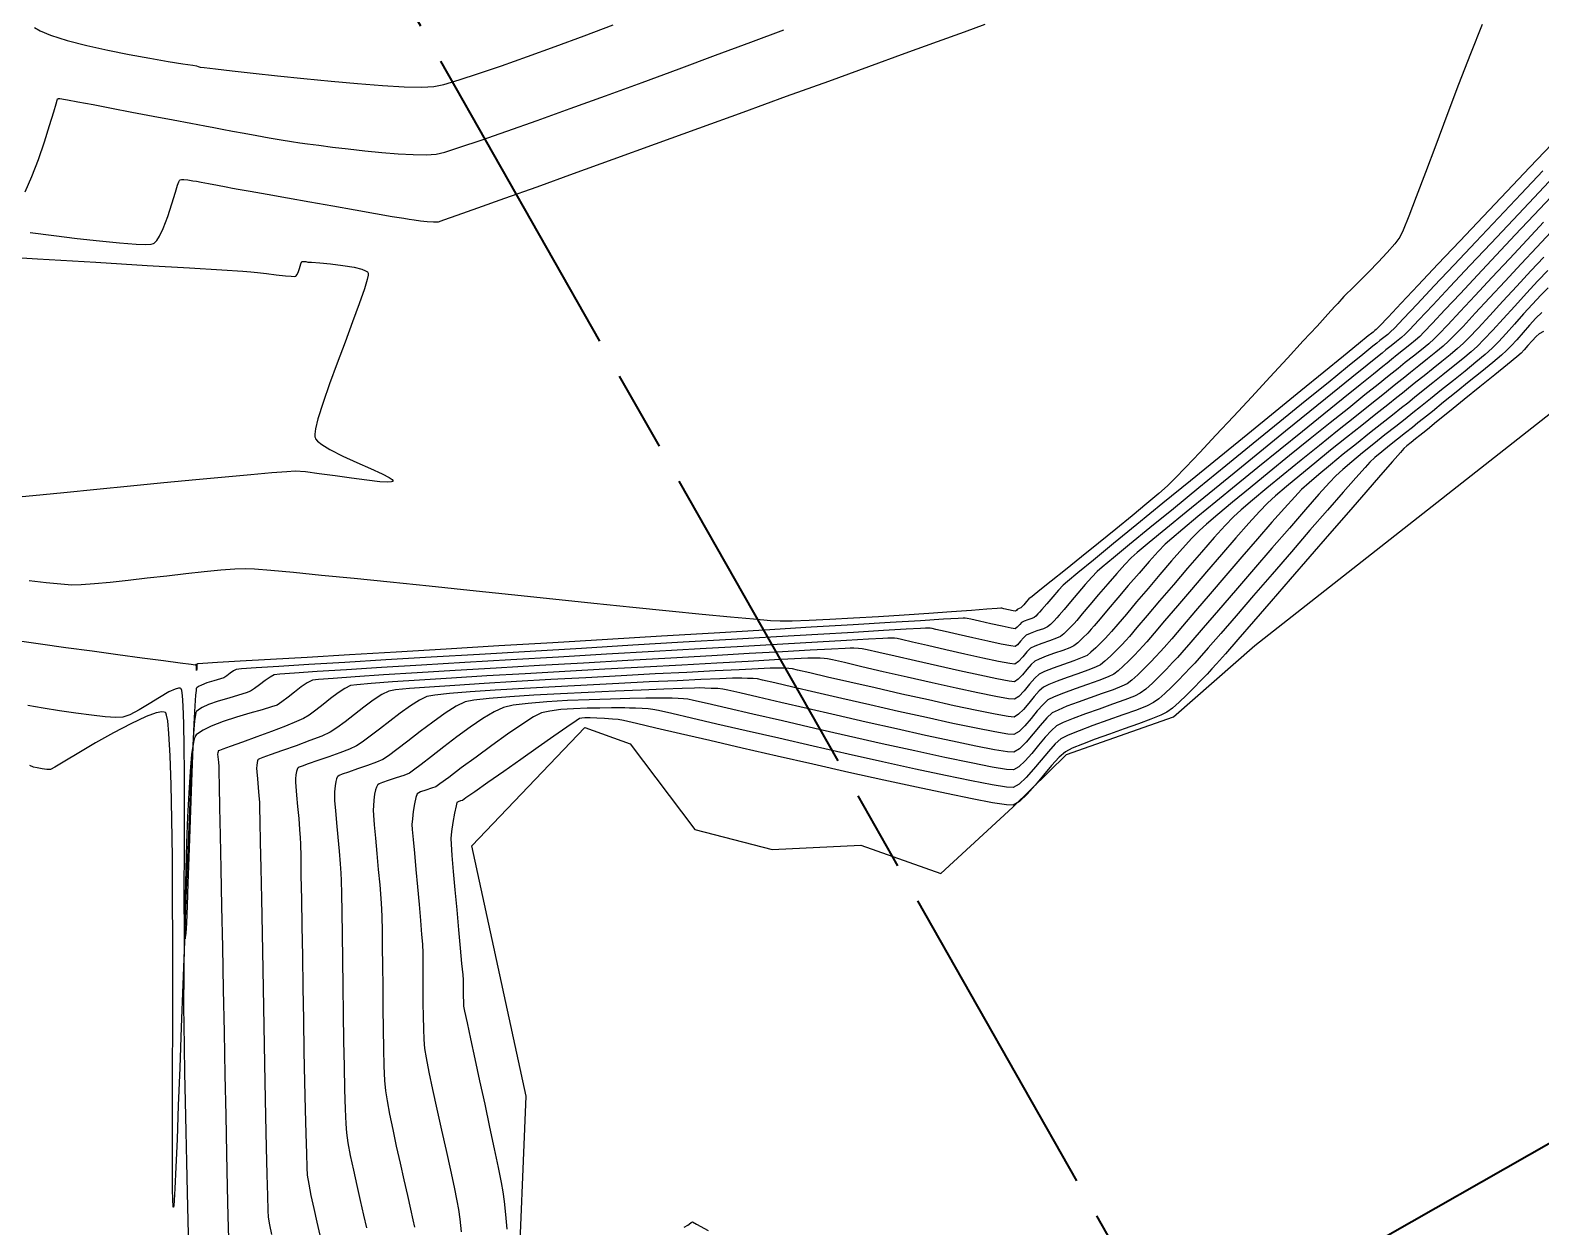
# Model space of a CAD drawing. Header units: metres. Extents: x 708931 to 723899, y 5405153 to 5413472.
# Drawn here: x 709777.8 to 709892.2, y 5411746 to 5411836.6 of the extents above; entities that cross this region are included whole.
import ezdxf

# ---------------------------------------------------------------- set-up
doc = ezdxf.new("R2010")
doc.units = ezdxf.units.M
doc.header["$LTSCALE"] = 12.7
doc.header["$MEASUREMENT"] = 0
doc.linetypes.add('ACAD_ISO08W100', pattern=[36, 24, -3, 6, -3])
for name, color, linetype in [('CONT-MJR1', 252, 'Continuous'), ('CONT-MNR1', 251, 'Continuous'), ('contornos2', 7, 'Continuous')]:
    doc.layers.add(name, color=color, linetype=linetype)
doc.layers.add('corte', color=214, linetype='ACAD_ISO08W100', lineweight=40)

msp = doc.modelspace()

# ---------------------------------------------------------------- linework, layer by layer
at = {"layer": 'CONT-MJR1', "flags": 128}
for points, elevation in [([(709893.19, 5411825.57), (709891.7, 5411823.98), (709890.09, 5411822.28), (709888.44, 5411820.53), (709886.83, 5411818.82), (709885.33, 5411817.23), (709884.01, 5411815.83), (709882.96, 5411814.71), (709882.24, 5411813.95), (709881.92, 5411813.63), (709881.64, 5411813.38), (709881.26, 5411813.07), (709880.85, 5411812.74), (709880.46, 5411812.43), (709880.17, 5411812.19), (709879.83, 5411811.92), (709879.05, 5411811.29), (709877.88, 5411810.35), (709876.41, 5411809.16), (709874.71, 5411807.78), (709872.85, 5411806.27), (709870.91, 5411804.7), (709868.96, 5411803.11), (709867.07, 5411801.57), (709865.32, 5411800.14), (709863.78, 5411798.88), (709862.53, 5411797.84), (709861.63, 5411797.09), (709861.17, 5411796.68), (709860.69, 5411796.18), (709860.08, 5411795.51), (709859.39, 5411794.72), (709858.69, 5411793.9), (709858.03, 5411793.12), (709857.46, 5411792.44), (709857.04, 5411791.95), (709856.84, 5411791.71), (709856.62, 5411791.49), (709856.35, 5411791.2), (709856.06, 5411790.93), (709855.82, 5411790.74), (709855.51, 5411790.6), (709854.99, 5411790.41), (709854.4, 5411790.2), (709853.86, 5411790), (709853.53, 5411789.84), (709853.26, 5411789.58), (709852.95, 5411789.2), (709852.63, 5411788.84), (709852.35, 5411788.64), (709851.97, 5411788.68), (709851.12, 5411788.84), (709849.94, 5411789.09), (709848.56, 5411789.4), (709847.12, 5411789.73), (709845.75, 5411790.04), (709844.59, 5411790.31), (709843.78, 5411790.5), (709843.44, 5411790.57), (709843.23, 5411790.59), (709842.96, 5411790.6), (709842.74, 5411790.61), (709842.35, 5411790.58), (709841.28, 5411790.52), (709839.61, 5411790.43), (709837.41, 5411790.3), (709834.78, 5411790.15), (709831.78, 5411789.98), (709828.51, 5411789.79), (709825.03, 5411789.59), (709821.43, 5411789.38), (709817.78, 5411789.17), (709814.18, 5411788.96), (709810.69, 5411788.75), (709807.4, 5411788.55), (709804.38, 5411788.37), (709801.73, 5411788.21), (709799.5, 5411788.07), (709797.8, 5411787.96), (709796.69, 5411787.88), (709796.26, 5411787.83), (709795.94, 5411787.66), (709795.56, 5411787.39), (709795.15, 5411787.07), (709794.77, 5411786.78), (709794.46, 5411786.58), (709794.12, 5411786.45), (709793.54, 5411786.28), (709792.81, 5411786.07), (709792.02, 5411785.83), (709791.28, 5411785.57), (709790.79, 5411785.35), (709790.51, 5411785.18), (709790.38, 5411785.06), (709790.33, 5411785.01), (709790.31, 5411784.97), (709790.28, 5411784.8), (709790.22, 5411784.35), (709790.14, 5411783.39), (709790.03, 5411781.68), (709789.92, 5411779.48), (709789.81, 5411776.89), (709789.69, 5411773.99), (709789.57, 5411770.88), (709789.45, 5411767.64), (709789.33, 5411764.36), (709789.21, 5411761.14), (709789.1, 5411758.05), (709788.99, 5411755.2), (709788.9, 5411752.66), (709788.81, 5411750.54), (709788.73, 5411748.91), (709788.68, 5411748.02), (709788.64, 5411747.63), (709788.62, 5411747.51), (709788.61, 5411747.5), (709788.61, 5411747.51), (709788.59, 5411747.63), (709788.57, 5411748.02), (709788.56, 5411748.91), (709788.55, 5411750.54), (709788.54, 5411752.67), (709788.55, 5411755.21), (709788.56, 5411758.07), (709788.57, 5411761.15), (709788.57, 5411764.38), (709788.57, 5411767.66), (709788.56, 5411770.9), (709788.54, 5411774.01), (709788.5, 5411776.9), (709788.45, 5411779.49), (709788.38, 5411781.68), (709788.28, 5411783.38), (709788.19, 5411784.33), (709788.1, 5411784.78), (709788.04, 5411784.94), (709788.01, 5411784.97), (709787.93, 5411785), (709787.73, 5411785.02), (709787.31, 5411784.94), (709786.56, 5411784.67), (709785.39, 5411784.12), (709784.07, 5411783.43), (709782.73, 5411782.67), (709781.46, 5411781.93), (709780.4, 5411781.29), (709779.64, 5411780.84), (709779.3, 5411780.66), (709779.03, 5411780.66), (709778.67, 5411780.71), (709778.31, 5411780.78), (709778.03, 5411780.84), (709777.74, 5411780.95)], 235), ([(709892.72, 5411818.46), (709891.96, 5411817.66), (709891.1, 5411816.73), (709890.22, 5411815.75), (709889.35, 5411814.79), (709888.55, 5411813.93), (709887.89, 5411813.22), (709887.41, 5411812.73), (709886.91, 5411812.29), (709886.28, 5411811.76), (709885.55, 5411811.17), (709884.78, 5411810.55), (709884.01, 5411809.93), (709883.28, 5411809.35), (709882.63, 5411808.83), (709882.11, 5411808.41), (709881.64, 5411808.04), (709880.97, 5411807.5), (709880.14, 5411806.85), (709879.21, 5411806.12), (709878.23, 5411805.33), (709877.23, 5411804.53), (709876.27, 5411803.74), (709875.39, 5411803.01), (709874.64, 5411802.37), (709874.07, 5411801.85), (709873.55, 5411801.31), (709872.78, 5411800.46), (709871.83, 5411799.38), (709870.73, 5411798.13), (709869.56, 5411796.77), (709868.34, 5411795.36), (709867.15, 5411793.97), (709866.04, 5411792.67), (709865.05, 5411791.51), (709864.24, 5411790.56), (709863.66, 5411789.89), (709863.37, 5411789.56), (709863.04, 5411789.22), (709862.62, 5411788.78), (709862.15, 5411788.3), (709861.67, 5411787.83), (709861.22, 5411787.43), (709860.85, 5411787.15), (709860.45, 5411786.96), (709859.8, 5411786.7), (709858.98, 5411786.4), (709858.06, 5411786.08), (709857.14, 5411785.75), (709856.3, 5411785.44), (709855.63, 5411785.16), (709855.19, 5411784.94), (709854.77, 5411784.56), (709854.27, 5411784), (709853.74, 5411783.35), (709853.2, 5411782.73), (709852.7, 5411782.23), (709852.27, 5411781.96), (709851.81, 5411781.99), (709850.82, 5411782.15), (709849.4, 5411782.43), (709847.62, 5411782.8), (709845.59, 5411783.24), (709843.38, 5411783.73), (709841.1, 5411784.25), (709838.82, 5411784.77), (709836.63, 5411785.27), (709834.63, 5411785.73), (709832.9, 5411786.13), (709831.53, 5411786.45), (709830.61, 5411786.66), (709830.23, 5411786.74), (709829.85, 5411786.78), (709829.36, 5411786.8), (709828.88, 5411786.82), (709828.5, 5411786.83), (709828.1, 5411786.82), (709827.15, 5411786.79), (709825.77, 5411786.74), (709824.06, 5411786.67), (709822.11, 5411786.59), (709820.04, 5411786.5), (709817.94, 5411786.39), (709815.92, 5411786.28), (709814.09, 5411786.16), (709812.54, 5411786.03), (709811.38, 5411785.9), (709810.72, 5411785.77), (709810.04, 5411785.44), (709809.2, 5411784.91), (709808.26, 5411784.25), (709807.3, 5411783.53), (709806.37, 5411782.81), (709805.55, 5411782.18), (709804.9, 5411781.69), (709804.49, 5411781.41), (709804, 5411781.2), (709803.32, 5411780.95), (709802.57, 5411780.7), (709801.87, 5411780.46), (709801.41, 5411780.29), (709801.17, 5411780.19), (709801.08, 5411780.13), (709801.05, 5411780.11), (709801.03, 5411780.07), (709800.98, 5411779.96), (709800.92, 5411779.75), (709800.87, 5411779.41), (709800.82, 5411778.97), (709800.81, 5411778.63), (709800.83, 5411778.27), (709800.89, 5411777.56), (709800.98, 5411776.61), (709801.08, 5411775.54), (709801.18, 5411774.47), (709801.26, 5411773.52), (709801.31, 5411772.8), (709801.32, 5411772.25), (709801.34, 5411771.23), (709801.37, 5411769.85), (709801.39, 5411768.16), (709801.42, 5411766.26), (709801.44, 5411764.23), (709801.48, 5411762.15), (709801.51, 5411760.1), (709801.55, 5411758.16), (709801.59, 5411756.41), (709801.63, 5411754.94), (709801.67, 5411753.82), (709801.72, 5411753.13), (709801.84, 5411752.37), (709802.02, 5411751.42), (709802.25, 5411750.32), (709802.51, 5411749.16), (709802.77, 5411748), (709803.03, 5411746.9), (709803.25, 5411745.93)], 240)]:
    msp.add_lwpolyline(points, dxfattribs=dict(at, elevation=elevation))
at = {"layer": 'CONT-MNR1', "flags": 128}
for points, elevation in [([(709887.74, 5411837.08), (709886.86, 5411834.85), (709885.97, 5411832.53), (709885.08, 5411830.2), (709884.24, 5411827.95), (709883.45, 5411825.87), (709882.76, 5411824.04), (709882.19, 5411822.56), (709881.77, 5411821.51), (709881.51, 5411820.97), (709881.13, 5411820.46), (709880.56, 5411819.81), (709879.88, 5411819.08), (709879.16, 5411818.34), (709878.47, 5411817.64), (709877.87, 5411817.06), (709877.45, 5411816.65), (709877.27, 5411816.47), (709877.13, 5411816.31), (709876.95, 5411816.11), (709876.81, 5411815.95), (709876.6, 5411815.72), (709876.06, 5411815.13), (709875.25, 5411814.24), (709874.2, 5411813.11), (709873, 5411811.8), (709871.68, 5411810.37), (709870.3, 5411808.88), (709868.92, 5411807.39), (709867.59, 5411805.97), (709866.37, 5411804.67), (709865.31, 5411803.56), (709864.47, 5411802.7), (709863.91, 5411802.14), (709863.26, 5411801.56), (709862.35, 5411800.79), (709861.24, 5411799.87), (709860, 5411798.85), (709858.69, 5411797.8), (709857.4, 5411796.76), (709856.18, 5411795.78), (709855.1, 5411794.92), (709854.24, 5411794.23), (709853.66, 5411793.76), (709853.42, 5411793.58), (709853.24, 5411793.38), (709853.03, 5411793.13), (709852.92, 5411793), (709852.86, 5411792.94), (709852.8, 5411792.89), (709852.67, 5411792.84), (709852.54, 5411792.78), (709852.47, 5411792.71), (709852.4, 5411792.64), (709852.23, 5411792.68), (709851.88, 5411792.75), (709851.53, 5411792.83), (709851.37, 5411792.87), (709851.29, 5411792.87), (709851.01, 5411792.85), (709850.24, 5411792.79), (709849.06, 5411792.71), (709847.56, 5411792.6), (709845.83, 5411792.48), (709843.96, 5411792.35), (709842.03, 5411792.23), (709840.13, 5411792.11), (709838.35, 5411792.01), (709836.77, 5411791.93), (709835.49, 5411791.88), (709834.59, 5411791.88), (709833.85, 5411791.92), (709832.57, 5411792.03), (709830.82, 5411792.19), (709828.66, 5411792.4), (709826.17, 5411792.65), (709823.42, 5411792.93), (709820.46, 5411793.24), (709817.37, 5411793.56), (709814.22, 5411793.89), (709811.07, 5411794.21), (709807.99, 5411794.53), (709805.04, 5411794.84), (709802.31, 5411795.12), (709799.84, 5411795.36), (709797.72, 5411795.57), (709796, 5411795.72), (709794.76, 5411795.83), (709794.07, 5411795.86), (709793.27, 5411795.83), (709792.21, 5411795.75), (709790.96, 5411795.63), (709789.57, 5411795.48), (709788.11, 5411795.31), (709786.63, 5411795.14), (709785.18, 5411794.98), (709783.83, 5411794.83), (709782.63, 5411794.72), (709781.64, 5411794.64), (709780.93, 5411794.62), (709780.08, 5411794.68), (709778.98, 5411794.79), (709777.7, 5411794.95)], 232), ([(709777.77, 5411821.33), (709779.55, 5411821.1), (709781.33, 5411820.88), (709783.02, 5411820.69), (709784.53, 5411820.54), (709785.79, 5411820.45), (709786.54, 5411820.43), (709786.93, 5411820.45), (709787.1, 5411820.49), (709787.15, 5411820.51), (709787.22, 5411820.56), (709787.36, 5411820.71), (709787.57, 5411821.04), (709787.85, 5411821.64), (709788.19, 5411822.55), (709788.5, 5411823.51), (709788.77, 5411824.37), (709788.94, 5411824.91), (709789.04, 5411825.17), (709789.08, 5411825.27), (709789.1, 5411825.29), (709789.14, 5411825.31), (709789.23, 5411825.33), (709789.41, 5411825.33), (709789.71, 5411825.31), (709790.09, 5411825.25), (709790.38, 5411825.21), (709790.71, 5411825.15), (709791.28, 5411825.04), (709791.96, 5411824.91), (709792.61, 5411824.79), (709793.1, 5411824.69), (709793.53, 5411824.62), (709794.44, 5411824.45), (709795.72, 5411824.22), (709797.26, 5411823.95), (709798.96, 5411823.65), (709800.7, 5411823.34), (709802.39, 5411823.04), (709803.92, 5411822.77), (709805.18, 5411822.55), (709806.06, 5411822.4), (709806.47, 5411822.33), (709806.85, 5411822.28), (709807.33, 5411822.22), (709807.85, 5411822.16), (709808.33, 5411822.13), (709808.69, 5411822.14), (709809.1, 5411822.28), (709810.12, 5411822.63), (709811.69, 5411823.19), (709813.72, 5411823.92), (709816.16, 5411824.79), (709818.92, 5411825.79), (709821.93, 5411826.88), (709825.13, 5411828.03), (709828.43, 5411829.23), (709831.77, 5411830.44), (709835.07, 5411831.64), (709838.27, 5411832.8), (709841.29, 5411833.9), (709844.05, 5411834.9), (709846.49, 5411835.79), (709848.54, 5411836.53), (709850.11, 5411837.1)], 232), ([(709778.09, 5411836.85), (709778.52, 5411836.61), (709779.3, 5411836.28), (709780.57, 5411835.88), (709782.05, 5411835.5), (709783.65, 5411835.14), (709785.28, 5411834.81), (709786.83, 5411834.53), (709788.22, 5411834.29), (709789.33, 5411834.11), (709790.08, 5411833.99), (709790.36, 5411833.95), (709790.5, 5411833.9), (709790.65, 5411833.86), (709790.96, 5411833.82), (709791.8, 5411833.72), (709793.06, 5411833.57), (709794.66, 5411833.39), (709796.51, 5411833.19), (709798.5, 5411832.98), (709800.56, 5411832.78), (709802.57, 5411832.6), (709804.45, 5411832.46), (709806.1, 5411832.36), (709807.43, 5411832.33), (709808.35, 5411832.38), (709809.11, 5411832.54), (709810.26, 5411832.88), (709811.74, 5411833.36), (709813.48, 5411833.96), (709815.43, 5411834.65), (709817.53, 5411835.42), (709819.72, 5411836.22), (709821.93, 5411837.05)], 234), ([(709777.39, 5411824.4), (709777.9, 5411825.56), (709778.39, 5411826.86), (709778.85, 5411828.19), (709779.24, 5411829.43), (709779.56, 5411830.47), (709779.74, 5411831.07), (709779.82, 5411831.35), (709779.85, 5411831.44), (709779.86, 5411831.46), (709779.88, 5411831.46), (709779.92, 5411831.47), (709780.02, 5411831.47), (709780.16, 5411831.45), (709780.3, 5411831.43), (709780.6, 5411831.37), (709781.38, 5411831.23), (709782.53, 5411831.01), (709783.93, 5411830.74), (709785.48, 5411830.45), (709787.08, 5411830.14), (709788.6, 5411829.86), (709789.95, 5411829.6), (709791.01, 5411829.4), (709791.68, 5411829.28), (709792.32, 5411829.16), (709793.1, 5411829.01), (709793.99, 5411828.85), (709794.94, 5411828.67), (709795.88, 5411828.5), (709796.77, 5411828.35), (709797.56, 5411828.22), (709798.2, 5411828.12), (709798.78, 5411828.05), (709799.63, 5411827.94), (709800.68, 5411827.8), (709801.86, 5411827.66), (709803.13, 5411827.52), (709804.41, 5411827.39), (709805.65, 5411827.29), (709806.79, 5411827.23), (709807.77, 5411827.21), (709808.52, 5411827.26), (709809.17, 5411827.42), (709810.32, 5411827.78), (709811.92, 5411828.31), (709813.88, 5411829), (709816.16, 5411829.81), (709818.66, 5411830.71), (709821.34, 5411831.68), (709824.12, 5411832.7), (709826.92, 5411833.73), (709829.69, 5411834.76), (709832.36, 5411835.75), (709834.85, 5411836.67)], 233), ([(709893.02, 5411828.02), (709891.36, 5411826.27), (709889.61, 5411824.42), (709887.82, 5411822.53), (709886.06, 5411820.68), (709884.4, 5411818.92), (709882.9, 5411817.33), (709881.62, 5411815.98), (709880.62, 5411814.92), (709879.97, 5411814.24), (709879.73, 5411813.98), (709879.62, 5411813.9), (709879.49, 5411813.79), (709879.39, 5411813.71), (709879.12, 5411813.49), (709878.38, 5411812.89), (709877.24, 5411811.96), (709875.76, 5411810.76), (709874.02, 5411809.34), (709872.07, 5411807.75), (709869.99, 5411806.05), (709867.83, 5411804.29), (709865.67, 5411802.53), (709863.57, 5411800.82), (709861.6, 5411799.21), (709859.83, 5411797.76), (709858.32, 5411796.52), (709857.13, 5411795.55), (709856.34, 5411794.89), (709856.01, 5411794.61), (709855.66, 5411794.25), (709855.22, 5411793.74), (709854.77, 5411793.21), (709854.41, 5411792.78), (709854.23, 5411792.57), (709854.1, 5411792.44), (709853.95, 5411792.28), (709853.81, 5411792.17), (709853.64, 5411792.1), (709853.35, 5411791.99), (709853.06, 5411791.89), (709852.87, 5411791.8), (709852.72, 5411791.65), (709852.54, 5411791.44), (709852.39, 5411791.31), (709852.07, 5411791.35), (709851.39, 5411791.5), (709850.53, 5411791.69), (709849.67, 5411791.88), (709849.01, 5411792.04), (709848.73, 5411792.1), (709848.58, 5411792.11), (709848.44, 5411792.12), (709848.05, 5411792.09), (709846.95, 5411792.03), (709845.21, 5411791.92), (709842.91, 5411791.79), (709840.12, 5411791.62), (709836.92, 5411791.43), (709833.39, 5411791.22), (709829.59, 5411790.99), (709825.6, 5411790.76), (709821.5, 5411790.51), (709817.37, 5411790.26), (709813.27, 5411790.02), (709809.29, 5411789.78), (709805.49, 5411789.55), (709801.96, 5411789.34), (709798.76, 5411789.15), (709795.98, 5411788.99), (709793.68, 5411788.85), (709791.95, 5411788.75), (709790.85, 5411788.68), (709790.47, 5411788.66), (709790.4, 5411788.62), (709790.39, 5411788.5), (709790.39, 5411788.28), (709790.38, 5411788.16), (709790.37, 5411788.28), (709790.37, 5411788.5), (709790.37, 5411788.62), (709790.32, 5411788.6), (709790.26, 5411788.57), (709789.96, 5411788.61), (709789.12, 5411788.72), (709787.86, 5411788.88), (709786.25, 5411789.1), (709784.42, 5411789.34), (709782.46, 5411789.61), (709780.47, 5411789.88), (709778.54, 5411790.15), (709776.79, 5411790.4)], 233), ([(709892.34, 5411825.99), (709890.7, 5411824.25), (709888.99, 5411822.44), (709887.27, 5411820.62), (709885.63, 5411818.88), (709884.12, 5411817.28), (709882.82, 5411815.9), (709881.79, 5411814.82), (709881.1, 5411814.09), (709880.82, 5411813.81), (709880.6, 5411813.61), (709880.31, 5411813.37), (709880.01, 5411813.14), (709879.78, 5411812.95), (709879.48, 5411812.71), (709878.71, 5411812.09), (709877.56, 5411811.15), (709876.08, 5411809.95), (709874.34, 5411808.54), (709872.43, 5411806.98), (709870.4, 5411805.34), (709868.34, 5411803.65), (709866.3, 5411801.99), (709864.36, 5411800.41), (709862.58, 5411798.96), (709861.05, 5411797.7), (709859.83, 5411796.69), (709858.98, 5411795.99), (709858.59, 5411795.64), (709858.19, 5411795.23), (709857.69, 5411794.66), (709857.12, 5411794.02), (709856.57, 5411793.36), (709856.08, 5411792.78), (709855.71, 5411792.35), (709855.53, 5411792.14), (709855.32, 5411791.92), (709855.05, 5411791.65), (709854.82, 5411791.45), (709854.52, 5411791.32), (709854.02, 5411791.15), (709853.52, 5411790.96), (709853.2, 5411790.82), (709853.01, 5411790.64), (709852.79, 5411790.37), (709852.56, 5411790.11), (709852.37, 5411789.97), (709852.04, 5411790.01), (709851.31, 5411790.16), (709850.31, 5411790.37), (709849.18, 5411790.62), (709848.06, 5411790.88), (709847.08, 5411791.11), (709846.38, 5411791.27), (709846.08, 5411791.34), (709845.93, 5411791.35), (709845.74, 5411791.36), (709845.59, 5411791.36), (709845.2, 5411791.34), (709844.11, 5411791.28), (709842.4, 5411791.18), (709840.14, 5411791.04), (709837.42, 5411790.88), (709834.3, 5411790.7), (709830.88, 5411790.5), (709827.22, 5411790.29), (709823.41, 5411790.06), (709819.52, 5411789.83), (709815.63, 5411789.6), (709811.81, 5411789.37), (709808.15, 5411789.16), (709804.72, 5411788.95), (709801.6, 5411788.76), (709798.87, 5411788.6), (709796.6, 5411788.46), (709794.88, 5411788.35), (709793.77, 5411788.28), (709793.36, 5411788.24), (709793.16, 5411788.13), (709792.91, 5411787.94), (709792.66, 5411787.75), (709792.45, 5411787.61), (709792.18, 5411787.51), (709791.69, 5411787.38), (709791.14, 5411787.21), (709790.74, 5411787.05), (709790.51, 5411786.94), (709790.4, 5411786.85), (709790.36, 5411786.81), (709790.35, 5411786.79), (709790.33, 5411786.65), (709790.29, 5411786.28), (709790.24, 5411785.49), (709790.17, 5411784.11), (709790.09, 5411782.38), (709790.02, 5411780.4), (709789.94, 5411778.28), (709789.87, 5411776.11), (709789.79, 5411774), (709789.72, 5411772.05), (709789.66, 5411770.35), (709789.6, 5411769.02), (709789.55, 5411768.27), (709789.52, 5411767.94), (709789.5, 5411767.84), (709789.49, 5411767.83), (709789.49, 5411767.84), (709789.47, 5411767.94), (709789.46, 5411768.28), (709789.45, 5411769.02), (709789.44, 5411770.36), (709789.44, 5411772.05), (709789.45, 5411774.01), (709789.46, 5411776.12), (709789.46, 5411778.28), (709789.46, 5411780.41), (709789.44, 5411782.38), (709789.41, 5411784.11), (709789.36, 5411785.49), (709789.3, 5411786.27), (709789.25, 5411786.64), (709789.21, 5411786.77), (709789.19, 5411786.8), (709789.14, 5411786.82), (709789.01, 5411786.82), (709788.74, 5411786.75), (709788.28, 5411786.53), (709787.57, 5411786.12), (709786.79, 5411785.64), (709786.02, 5411785.17), (709785.32, 5411784.8), (709784.78, 5411784.62), (709784.26, 5411784.6), (709783.45, 5411784.65), (709782.42, 5411784.76), (709781.24, 5411784.91), (709779.99, 5411785.09), (709778.75, 5411785.3), (709777.58, 5411785.51)], 234), ([(709892.98, 5411824.02), (709891.67, 5411822.64), (709890.26, 5411821.14), (709888.82, 5411819.61), (709887.41, 5411818.1), (709886.1, 5411816.7), (709884.93, 5411815.46), (709883.99, 5411814.46), (709883.33, 5411813.77), (709883.02, 5411813.45), (709882.69, 5411813.16), (709882.27, 5411812.81), (709881.8, 5411812.43), (709881.32, 5411812.05), (709880.89, 5411811.71), (709880.55, 5411811.44), (709880.23, 5411811.17), (709879.52, 5411810.61), (709878.5, 5411809.78), (709877.22, 5411808.75), (709875.75, 5411807.56), (709874.14, 5411806.26), (709872.45, 5411804.9), (709870.76, 5411803.53), (709869.11, 5411802.19), (709867.58, 5411800.93), (709866.21, 5411799.81), (709865.08, 5411798.86), (709864.24, 5411798.15), (709863.75, 5411797.71), (709863.21, 5411797.16), (709862.53, 5411796.41), (709861.76, 5411795.53), (709860.95, 5411794.59), (709860.15, 5411793.65), (709859.42, 5411792.79), (709858.81, 5411792.06), (709858.37, 5411791.54), (709858.14, 5411791.28), (709857.87, 5411790.99), (709857.51, 5411790.62), (709857.13, 5411790.26), (709856.83, 5411790.02), (709856.52, 5411789.88), (709856, 5411789.68), (709855.37, 5411789.46), (709854.73, 5411789.23), (709854.2, 5411789.02), (709853.87, 5411788.86), (709853.59, 5411788.61), (709853.27, 5411788.23), (709852.94, 5411787.83), (709852.61, 5411787.49), (709852.33, 5411787.3), (709851.92, 5411787.34), (709851, 5411787.51), (709849.7, 5411787.79), (709848.16, 5411788.12), (709846.49, 5411788.5), (709844.83, 5411788.88), (709843.3, 5411789.23), (709842.04, 5411789.52), (709841.16, 5411789.72), (709840.8, 5411789.8), (709840.52, 5411789.83), (709840.17, 5411789.84), (709839.89, 5411789.85), (709839.51, 5411789.83), (709838.47, 5411789.77), (709836.85, 5411789.69), (709834.75, 5411789.57), (709832.23, 5411789.43), (709829.39, 5411789.27), (709826.3, 5411789.1), (709823.04, 5411788.91), (709819.69, 5411788.72), (709816.34, 5411788.53), (709813.07, 5411788.34), (709809.96, 5411788.15), (709807.09, 5411787.98), (709804.53, 5411787.82), (709802.38, 5411787.68), (709800.71, 5411787.56), (709799.61, 5411787.47), (709799.15, 5411787.42), (709798.76, 5411787.22), (709798.3, 5411786.91), (709797.8, 5411786.52), (709797.3, 5411786.13), (709796.84, 5411785.78), (709796.47, 5411785.54), (709796.05, 5411785.39), (709795.33, 5411785.17), (709794.42, 5411784.91), (709793.41, 5411784.62), (709792.39, 5411784.29), (709791.47, 5411783.94), (709790.87, 5411783.64), (709790.52, 5411783.42), (709790.35, 5411783.27), (709790.29, 5411783.2), (709790.26, 5411783.14), (709790.2, 5411782.97), (709790.11, 5411782.57), (709790, 5411781.79), (709789.88, 5411780.5), (709789.78, 5411778.9), (709789.69, 5411777.08), (709789.62, 5411775.11), (709789.56, 5411773.07), (709789.51, 5411771.04), (709789.47, 5411769.08), (709789.44, 5411767.27), (709789.42, 5411765.69), (709789.4, 5411764.42), (709789.39, 5411763.52), (709789.39, 5411762.64), (709789.41, 5411761.32), (709789.43, 5411759.64), (709789.47, 5411757.68), (709789.51, 5411755.51), (709789.56, 5411753.23), (709789.62, 5411750.91), (709789.67, 5411748.63), (709789.72, 5411746.48), (709789.77, 5411744.52)], 236), ([(709892.41, 5411822.1), (709891.15, 5411820.76), (709889.82, 5411819.34), (709888.49, 5411817.92), (709887.23, 5411816.56), (709886.09, 5411815.35), (709885.15, 5411814.34), (709884.47, 5411813.63), (709884.12, 5411813.27), (709883.7, 5411812.9), (709883.15, 5411812.45), (709882.54, 5411811.96), (709881.93, 5411811.47), (709881.38, 5411811.03), (709880.94, 5411810.68), (709880.58, 5411810.39), (709879.87, 5411809.82), (709878.87, 5411809.02), (709877.64, 5411808.03), (709876.23, 5411806.9), (709874.73, 5411805.69), (709873.17, 5411804.43), (709871.63, 5411803.18), (709870.17, 5411801.99), (709868.85, 5411800.9), (709867.73, 5411799.97), (709866.87, 5411799.23), (709866.33, 5411798.75), (709865.77, 5411798.17), (709865.05, 5411797.39), (709864.23, 5411796.45), (709863.34, 5411795.43), (709862.44, 5411794.37), (709861.58, 5411793.36), (709860.8, 5411792.43), (709860.15, 5411791.67), (709859.68, 5411791.12), (709859.45, 5411790.85), (709859.19, 5411790.58), (709858.85, 5411790.23), (709858.48, 5411789.86), (709858.12, 5411789.53), (709857.83, 5411789.3), (709857.45, 5411789.13), (709856.81, 5411788.89), (709856.04, 5411788.61), (709855.26, 5411788.33), (709854.61, 5411788.08), (709854.2, 5411787.88), (709853.86, 5411787.57), (709853.47, 5411787.11), (709853.05, 5411786.61), (709852.66, 5411786.19), (709852.32, 5411785.97), (709851.88, 5411786.01), (709850.92, 5411786.18), (709849.56, 5411786.46), (709847.9, 5411786.82), (709846.08, 5411787.22), (709844.2, 5411787.65), (709842.39, 5411788.06), (709840.77, 5411788.44), (709839.44, 5411788.75), (709838.53, 5411788.96), (709838.16, 5411789.04), (709837.91, 5411789.06), (709837.6, 5411789.08), (709837.29, 5411789.09), (709837.04, 5411789.09), (709836.67, 5411789.08), (709835.67, 5411789.03), (709834.14, 5411788.95), (709832.15, 5411788.84), (709829.79, 5411788.71), (709827.14, 5411788.57), (709824.28, 5411788.41), (709821.3, 5411788.25), (709818.26, 5411788.08), (709815.26, 5411787.91), (709812.37, 5411787.74), (709809.68, 5411787.58), (709807.27, 5411787.42), (709805.22, 5411787.29), (709803.61, 5411787.17), (709802.52, 5411787.07), (709802.04, 5411787.01), (709801.61, 5411786.79), (709801.1, 5411786.46), (709800.53, 5411786.04), (709799.96, 5411785.58), (709799.4, 5411785.15), (709798.89, 5411784.77), (709798.47, 5411784.51), (709797.95, 5411784.28), (709797.11, 5411783.94), (709796.06, 5411783.54), (709794.93, 5411783.13), (709793.84, 5411782.73), (709792.91, 5411782.39), (709792.36, 5411782.19), (709792.11, 5411782.09), (709792.03, 5411782.06), (709792.01, 5411782.06), (709792.01, 5411782.05), (709792, 5411782), (709791.98, 5411781.91), (709791.97, 5411781.82), (709791.99, 5411781.61), (709792.03, 5411781.21), (709792.06, 5411780.88), (709792.06, 5411780.48), (709792.09, 5411779.42), (709792.12, 5411777.78), (709792.16, 5411775.65), (709792.21, 5411773.12), (709792.27, 5411770.27), (709792.33, 5411767.21), (709792.39, 5411764), (709792.46, 5411760.75), (709792.52, 5411757.53), (709792.59, 5411754.45), (709792.65, 5411751.58), (709792.7, 5411749.01), (709792.75, 5411746.83), (709792.79, 5411745.14)], 237), ([(709892.96, 5411821.36), (709891.89, 5411820.22), (709890.71, 5411818.96), (709889.5, 5411817.65), (709888.31, 5411816.38), (709887.22, 5411815.21), (709886.3, 5411814.22), (709885.61, 5411813.49), (709885.21, 5411813.09), (709884.79, 5411812.72), (709884.24, 5411812.26), (709883.62, 5411811.75), (709882.96, 5411811.23), (709882.33, 5411810.73), (709881.77, 5411810.28), (709881.33, 5411809.93), (709880.94, 5411809.61), (709880.23, 5411809.04), (709879.26, 5411808.27), (709878.1, 5411807.35), (709876.8, 5411806.31), (709875.43, 5411805.2), (709874.04, 5411804.08), (709872.69, 5411802.98), (709871.44, 5411801.96), (709870.36, 5411801.05), (709869.49, 5411800.31), (709868.91, 5411799.78), (709868.29, 5411799.14), (709867.46, 5411798.22), (709866.49, 5411797.12), (709865.43, 5411795.91), (709864.36, 5411794.65), (709863.32, 5411793.43), (709862.38, 5411792.32), (709861.6, 5411791.4), (709861.04, 5411790.74), (709860.76, 5411790.42), (709860.45, 5411790.1), (709860.04, 5411789.68), (709859.61, 5411789.24), (709859.18, 5411788.85), (709858.84, 5411788.58), (709858.47, 5411788.41), (709857.87, 5411788.18), (709857.12, 5411787.91), (709856.31, 5411787.62), (709855.55, 5411787.34), (709854.92, 5411787.1), (709854.53, 5411786.9), (709854.2, 5411786.61), (709853.83, 5411786.18), (709853.42, 5411785.69), (709853.01, 5411785.21), (709852.63, 5411784.84), (709852.3, 5411784.63), (709851.85, 5411784.67), (709850.87, 5411784.84), (709849.47, 5411785.12), (709847.75, 5411785.49), (709845.82, 5411785.92), (709843.79, 5411786.37), (709841.77, 5411786.83), (709839.86, 5411787.27), (709838.17, 5411787.66), (709836.82, 5411787.98), (709835.89, 5411788.19), (709835.51, 5411788.27), (709835.23, 5411788.3), (709834.86, 5411788.32), (709834.48, 5411788.33), (709834.2, 5411788.34), (709833.83, 5411788.32), (709832.9, 5411788.28), (709831.48, 5411788.21), (709829.65, 5411788.12), (709827.5, 5411788.01), (709825.1, 5411787.89), (709822.53, 5411787.75), (709819.87, 5411787.61), (709817.2, 5411787.46), (709814.6, 5411787.31), (709812.15, 5411787.17), (709809.93, 5411787.03), (709808.01, 5411786.9), (709806.49, 5411786.78), (709805.44, 5411786.68), (709804.93, 5411786.59), (709804.4, 5411786.33), (709803.75, 5411785.91), (709803.05, 5411785.38), (709802.33, 5411784.82), (709801.63, 5411784.27), (709801, 5411783.81), (709800.48, 5411783.48), (709799.85, 5411783.19), (709798.95, 5411782.84), (709797.91, 5411782.46), (709796.87, 5411782.09), (709795.96, 5411781.76), (709795.4, 5411781.56), (709795.14, 5411781.46), (709795.04, 5411781.42), (709795.03, 5411781.41), (709795.01, 5411781.38), (709794.99, 5411781.32), (709794.96, 5411781.18), (709794.93, 5411780.97), (709794.92, 5411780.76), (709794.94, 5411780.49), (709794.98, 5411779.95), (709795.05, 5411779.3), (709795.1, 5411778.66), (709795.14, 5411778.19), (709795.15, 5411777.75), (709795.17, 5411776.72), (709795.2, 5411775.16), (709795.24, 5411773.18), (709795.28, 5411770.86), (709795.33, 5411768.27), (709795.38, 5411765.5), (709795.44, 5411762.65), (709795.49, 5411759.79), (709795.55, 5411757.01), (709795.6, 5411754.39), (709795.65, 5411752.02), (709795.7, 5411749.99), (709795.74, 5411748.37), (709795.78, 5411747.26), (709795.8, 5411746.74), (709795.89, 5411746.17), (709796.04, 5411745.43)], 238), ([(709773.43, 5411819.64), (709778.32, 5411819.34), (709782.75, 5411819.07), (709786.62, 5411818.84), (709789.83, 5411818.64), (709792.28, 5411818.5), (709793.87, 5411818.4), (709794.49, 5411818.36), (709794.99, 5411818.31), (709795.67, 5411818.22), (709796.41, 5411818.13), (709797.1, 5411818.05), (709797.54, 5411818.01), (709797.77, 5411818), (709797.87, 5411818.01), (709797.89, 5411818.02), (709797.92, 5411818.04), (709797.98, 5411818.12), (709798.06, 5411818.3), (709798.16, 5411818.6), (709798.27, 5411818.95), (709798.34, 5411819.12), (709798.47, 5411819.14), (709798.66, 5411819.12), (709798.81, 5411819.09), (709799.08, 5411819.07), (709799.7, 5411819.03), (709800.53, 5411818.95), (709801.45, 5411818.84), (709802.31, 5411818.7), (709802.88, 5411818.55), (709803.18, 5411818.43), (709803.31, 5411818.34), (709803.35, 5411818.29), (709803.36, 5411818.25), (709803.36, 5411818.1), (709803.29, 5411817.76), (709803.09, 5411817.07), (709802.7, 5411815.93), (709802.19, 5411814.55), (709801.62, 5411813.02), (709801.02, 5411811.43), (709800.45, 5411809.87), (709799.95, 5411808.44), (709799.57, 5411807.22), (709799.38, 5411806.46), (709799.33, 5411806.05), (709799.33, 5411805.85), (709799.35, 5411805.79), (709799.39, 5411805.7), (709799.53, 5411805.53), (709799.86, 5411805.26), (709800.47, 5411804.88), (709801.44, 5411804.39), (709802.51, 5411803.9), (709803.55, 5411803.45), (709804.44, 5411803.05), (709804.96, 5411802.78), (709805.18, 5411802.63), (709805.25, 5411802.54), (709805.25, 5411802.51), (709805.23, 5411802.48), (709805.13, 5411802.44), (709804.85, 5411802.42), (709804.26, 5411802.45), (709803.28, 5411802.56), (709802.11, 5411802.72), (709800.87, 5411802.9), (709799.67, 5411803.06), (709798.62, 5411803.19), (709797.83, 5411803.24), (709797.21, 5411803.21), (709796.07, 5411803.12), (709794.48, 5411802.98), (709792.53, 5411802.8), (709790.31, 5411802.59), (709787.89, 5411802.36), (709785.36, 5411802.11), (709782.81, 5411801.86), (709780.31, 5411801.61), (709777.96, 5411801.38), (709775.83, 5411801.17)], 231), ([(709892.42, 5411819.47), (709891.44, 5411818.42), (709890.38, 5411817.27), (709889.32, 5411816.12), (709888.32, 5411815.03), (709887.44, 5411814.08), (709886.75, 5411813.35), (709886.31, 5411812.91), (709885.88, 5411812.53), (709885.33, 5411812.07), (709884.7, 5411811.55), (709884.04, 5411811.02), (709883.37, 5411810.48), (709882.73, 5411809.98), (709882.17, 5411809.53), (709881.72, 5411809.17), (709881.29, 5411808.82), (709880.6, 5411808.27), (709879.69, 5411807.56), (709878.63, 5411806.72), (709877.47, 5411805.79), (709876.27, 5411804.83), (709875.08, 5411803.86), (709873.95, 5411802.93), (709872.93, 5411802.09), (709872.1, 5411801.37), (709871.49, 5411800.82), (709870.89, 5411800.2), (709870.08, 5411799.3), (709869.1, 5411798.19), (709868.01, 5411796.95), (709866.87, 5411795.63), (709865.74, 5411794.3), (709864.67, 5411793.04), (709863.7, 5411791.91), (709862.91, 5411790.98), (709862.35, 5411790.32), (709862.06, 5411789.99), (709861.77, 5411789.69), (709861.4, 5411789.3), (709860.99, 5411788.88), (709860.56, 5411788.47), (709860.17, 5411788.12), (709859.84, 5411787.87), (709859.42, 5411787.67), (709858.72, 5411787.4), (709857.85, 5411787.09), (709856.92, 5411786.76), (709856.04, 5411786.43), (709855.32, 5411786.15), (709854.86, 5411785.92), (709854.49, 5411785.59), (709854.05, 5411785.09), (709853.58, 5411784.52), (709853.11, 5411783.97), (709852.67, 5411783.53), (709852.28, 5411783.3), (709851.83, 5411783.33), (709850.84, 5411783.5), (709849.42, 5411783.78), (709847.66, 5411784.15), (709845.67, 5411784.59), (709843.53, 5411785.06), (709841.36, 5411785.56), (709839.24, 5411786.04), (709837.27, 5411786.5), (709835.55, 5411786.89), (709834.18, 5411787.21), (709833.25, 5411787.42), (709832.87, 5411787.51), (709832.54, 5411787.54), (709832.11, 5411787.56), (709831.68, 5411787.58), (709831.35, 5411787.58), (709830.96, 5411787.57), (709830.01, 5411787.53), (709828.58, 5411787.47), (709826.77, 5411787.38), (709824.66, 5411787.29), (709822.36, 5411787.17), (709819.95, 5411787.05), (709817.53, 5411786.92), (709815.18, 5411786.79), (709813, 5411786.66), (709811.09, 5411786.53), (709809.52, 5411786.4), (709808.41, 5411786.28), (709807.82, 5411786.18), (709807.26, 5411785.91), (709806.57, 5411785.47), (709805.8, 5411784.93), (709805.01, 5411784.32), (709804.23, 5411783.72), (709803.52, 5411783.17), (709802.92, 5411782.73), (709802.48, 5411782.44), (709801.95, 5411782.2), (709801.22, 5411781.92), (709800.39, 5411781.62), (709799.55, 5411781.33), (709798.82, 5411781.08), (709798.37, 5411780.91), (709798.14, 5411780.82), (709798.06, 5411780.77), (709798.04, 5411780.76), (709798.02, 5411780.73), (709797.99, 5411780.65), (709797.94, 5411780.5), (709797.9, 5411780.25), (709797.87, 5411779.94), (709797.86, 5411779.69), (709797.88, 5411779.37), (709797.94, 5411778.71), (709798.02, 5411777.86), (709798.11, 5411776.95), (709798.18, 5411776.11), (709798.22, 5411775.49), (709798.24, 5411775.02), (709798.26, 5411774.04), (709798.28, 5411772.62), (709798.31, 5411770.84), (709798.35, 5411768.78), (709798.39, 5411766.52), (709798.43, 5411764.14), (709798.47, 5411761.7), (709798.51, 5411759.3), (709798.56, 5411757.01), (709798.6, 5411754.91), (709798.65, 5411753.07), (709798.69, 5411751.58), (709798.73, 5411750.51), (709798.76, 5411749.93), (709798.87, 5411749.26), (709799.04, 5411748.39), (709799.25, 5411747.41), (709799.48, 5411746.38), (709799.71, 5411745.38)], 239), ([(709892.75, 5411817.14), (709892.19, 5411816.59), (709891.56, 5411815.91), (709890.88, 5411815.16), (709890.21, 5411814.39), (709889.56, 5411813.67), (709888.98, 5411813.04), (709888.51, 5411812.56), (709887.98, 5411812.09), (709887.28, 5411811.5), (709886.46, 5411810.83), (709885.57, 5411810.12), (709884.67, 5411809.4), (709883.83, 5411808.72), (709883.08, 5411808.13), (709882.5, 5411807.66), (709881.92, 5411807.19), (709881.2, 5411806.63), (709880.39, 5411805.99), (709879.54, 5411805.31), (709878.69, 5411804.63), (709877.89, 5411803.97), (709877.2, 5411803.38), (709876.66, 5411802.89), (709876.18, 5411802.38), (709875.39, 5411801.51), (709874.36, 5411800.34), (709873.15, 5411798.94), (709871.82, 5411797.41), (709870.44, 5411795.81), (709869.07, 5411794.22), (709867.78, 5411792.72), (709866.63, 5411791.38), (709865.68, 5411790.29), (709865.01, 5411789.51), (709864.67, 5411789.13), (709864.3, 5411788.75), (709863.83, 5411788.26), (709863.31, 5411787.72), (709862.77, 5411787.2), (709862.27, 5411786.75), (709861.85, 5411786.43), (709861.41, 5411786.22), (709860.68, 5411785.93), (709859.76, 5411785.6), (709858.74, 5411785.23), (709857.71, 5411784.87), (709856.77, 5411784.52), (709856.01, 5411784.21), (709855.52, 5411783.96), (709855.12, 5411783.61), (709854.66, 5411783.1), (709854.15, 5411782.49), (709853.64, 5411781.87), (709853.13, 5411781.3), (709852.66, 5411780.86), (709852.25, 5411780.63), (709851.73, 5411780.66), (709850.63, 5411780.84), (709849.04, 5411781.15), (709847.05, 5411781.56), (709844.78, 5411782.06), (709842.31, 5411782.61), (709839.75, 5411783.18), (709837.2, 5411783.76), (709834.75, 5411784.33), (709832.51, 5411784.84), (709830.57, 5411785.29), (709829.04, 5411785.65), (709828.01, 5411785.88), (709827.58, 5411785.97), (709827.26, 5411786.01), (709826.84, 5411786.03), (709826.39, 5411786.05), (709825.97, 5411786.07), (709825.65, 5411786.07), (709825.25, 5411786.07), (709824.4, 5411786.06), (709823.19, 5411786.03), (709821.73, 5411785.99), (709820.12, 5411785.94), (709818.48, 5411785.87), (709816.9, 5411785.78), (709815.49, 5411785.66), (709814.36, 5411785.52), (709813.61, 5411785.35), (709812.92, 5411785.03), (709812.06, 5411784.51), (709811.1, 5411783.85), (709810.09, 5411783.12), (709809.09, 5411782.36), (709808.17, 5411781.65), (709807.39, 5411781.04), (709806.81, 5411780.6), (709806.49, 5411780.38), (709806.07, 5411780.21), (709805.49, 5411780.02), (709804.88, 5411779.83), (709804.45, 5411779.67), (709804.21, 5411779.56), (709804.1, 5411779.49), (709804.07, 5411779.46), (709804.04, 5411779.42), (709803.99, 5411779.32), (709803.92, 5411779.12), (709803.86, 5411778.79), (709803.8, 5411778.33), (709803.77, 5411777.9), (709803.75, 5411777.57), (709803.77, 5411777.19), (709803.83, 5411776.46), (709803.92, 5411775.46), (709804.03, 5411774.3), (709804.14, 5411773.09), (709804.25, 5411771.91), (709804.34, 5411770.89), (709804.39, 5411770.11), (709804.41, 5411769.46), (709804.43, 5411768.48), (709804.44, 5411767.22), (709804.46, 5411765.78), (709804.47, 5411764.21), (709804.49, 5411762.59), (709804.51, 5411761), (709804.54, 5411759.5), (709804.57, 5411758.18), (709804.62, 5411757.1), (709804.68, 5411756.33), (709804.8, 5411755.55), (709804.99, 5411754.56), (709805.23, 5411753.4), (709805.5, 5411752.14), (709805.79, 5411750.84), (709806.08, 5411749.58), (709806.35, 5411748.39), (709806.59, 5411747.36), (709806.76, 5411746.54), (709806.87, 5411745.99)], 241), ([(709892.26, 5411815.27), (709891.82, 5411814.83), (709891.34, 5411814.31), (709890.85, 5411813.75), (709890.38, 5411813.21), (709889.96, 5411812.74), (709889.6, 5411812.38), (709889.21, 5411812.04), (709888.56, 5411811.49), (709887.72, 5411810.81), (709886.77, 5411810.04), (709885.78, 5411809.24), (709884.83, 5411808.47), (709883.98, 5411807.78), (709883.3, 5411807.24), (709882.88, 5411806.9), (709882.47, 5411806.56), (709881.94, 5411806.15), (709881.34, 5411805.68), (709880.73, 5411805.19), (709880.15, 5411804.71), (709879.63, 5411804.28), (709879.24, 5411803.92), (709878.88, 5411803.53), (709878.18, 5411802.75), (709877.22, 5411801.65), (709876.04, 5411800.3), (709874.71, 5411798.77), (709873.3, 5411797.14), (709871.85, 5411795.46), (709870.44, 5411793.83), (709869.12, 5411792.3), (709867.95, 5411790.96), (709867, 5411789.86), (709866.32, 5411789.08), (709865.98, 5411788.7), (709865.64, 5411788.35), (709865.21, 5411787.9), (709864.72, 5411787.4), (709864.21, 5411786.89), (709863.71, 5411786.41), (709863.25, 5411786), (709862.86, 5411785.72), (709862.37, 5411785.48), (709861.56, 5411785.16), (709860.54, 5411784.79), (709859.41, 5411784.39), (709858.27, 5411783.98), (709857.23, 5411783.59), (709856.39, 5411783.25), (709855.85, 5411782.98), (709855.41, 5411782.59), (709854.9, 5411782.03), (709854.34, 5411781.36), (709853.77, 5411780.67), (709853.21, 5411780.04), (709852.69, 5411779.55), (709852.23, 5411779.29), (709851.72, 5411779.32), (709850.64, 5411779.49), (709849.07, 5411779.79), (709847.1, 5411780.2), (709844.83, 5411780.68), (709842.34, 5411781.23), (709839.73, 5411781.82), (709837.08, 5411782.42), (709834.47, 5411783.02), (709832.01, 5411783.58), (709829.78, 5411784.1), (709827.87, 5411784.54), (709826.36, 5411784.89), (709825.36, 5411785.12), (709824.94, 5411785.21), (709824.58, 5411785.24), (709824.12, 5411785.27), (709823.62, 5411785.3), (709823.16, 5411785.31), (709822.8, 5411785.32), (709822.44, 5411785.32), (709821.79, 5411785.32), (709820.93, 5411785.31), (709819.95, 5411785.29), (709818.93, 5411785.25), (709817.96, 5411785.19), (709817.12, 5411785.08), (709816.5, 5411784.94), (709815.9, 5411784.64), (709815.01, 5411784.07), (709813.93, 5411783.33), (709812.74, 5411782.48), (709811.54, 5411781.6), (709810.42, 5411780.77), (709809.48, 5411780.06), (709808.81, 5411779.56), (709808.5, 5411779.35), (709808.18, 5411779.23), (709807.75, 5411779.1), (709807.34, 5411778.96), (709807.08, 5411778.81), (709806.97, 5411778.53), (709806.87, 5411778.05), (709806.78, 5411777.47), (709806.72, 5411776.92), (709806.69, 5411776.5), (709806.71, 5411776.12), (709806.77, 5411775.35), (709806.87, 5411774.31), (709806.98, 5411773.08), (709807.1, 5411771.76), (709807.23, 5411770.43), (709807.34, 5411769.21), (709807.42, 5411768.17), (709807.48, 5411767.42), (709807.5, 5411766.74), (709807.51, 5411765.91), (709807.52, 5411764.98), (709807.52, 5411763.98), (709807.52, 5411762.95), (709807.53, 5411761.95), (709807.55, 5411761.02), (709807.59, 5411760.2), (709807.64, 5411759.53), (709807.76, 5411758.81), (709807.96, 5411757.74), (709808.24, 5411756.42), (709808.57, 5411754.93), (709808.92, 5411753.35), (709809.27, 5411751.79), (709809.6, 5411750.31), (709809.88, 5411749.02), (709810.09, 5411747.99), (709810.22, 5411747.32), (709810.31, 5411746.59), (709810.41, 5411745.63)], 242), ([(709892.41, 5411813.83), (709892.08, 5411813.66), (709891.83, 5411813.44), (709891.54, 5411813.13), (709891.22, 5411812.77), (709890.93, 5411812.44), (709890.7, 5411812.2), (709890.37, 5411811.92), (709889.67, 5411811.34), (709888.7, 5411810.55), (709887.57, 5411809.64), (709886.4, 5411808.68), (709885.27, 5411807.76), (709884.3, 5411806.98), (709883.6, 5411806.41), (709883.27, 5411806.14), (709883.03, 5411805.95), (709882.71, 5411805.69), (709882.37, 5411805.42), (709882.05, 5411805.16), (709881.82, 5411804.96), (709881.56, 5411804.67), (709880.96, 5411803.98), (709880.06, 5411802.95), (709878.93, 5411801.65), (709877.63, 5411800.15), (709876.2, 5411798.51), (709874.71, 5411796.79), (709873.21, 5411795.07), (709871.77, 5411793.4), (709870.43, 5411791.86), (709869.25, 5411790.51), (709868.3, 5411789.42), (709867.62, 5411788.65), (709867.28, 5411788.27), (709866.91, 5411787.88), (709866.44, 5411787.39), (709865.91, 5411786.84), (709865.35, 5411786.28), (709864.79, 5411785.76), (709864.29, 5411785.31), (709863.86, 5411785), (709863.4, 5411784.77), (709862.66, 5411784.47), (709861.71, 5411784.12), (709860.64, 5411783.74), (709859.52, 5411783.34), (709858.44, 5411782.95), (709857.47, 5411782.58), (709856.69, 5411782.26), (709856.19, 5411782), (709855.7, 5411781.58), (709855.13, 5411780.95), (709854.52, 5411780.22), (709853.9, 5411779.47), (709853.28, 5411778.78), (709852.71, 5411778.24), (709852.22, 5411777.96), (709851.71, 5411777.98), (709850.65, 5411778.14), (709849.11, 5411778.43), (709847.17, 5411778.83), (709844.91, 5411779.31), (709842.42, 5411779.85), (709839.77, 5411780.44), (709837.05, 5411781.06), (709834.34, 5411781.67), (709831.71, 5411782.28), (709829.25, 5411782.84), (709827.04, 5411783.36), (709825.16, 5411783.79), (709823.69, 5411784.13), (709822.71, 5411784.36), (709822.3, 5411784.44), (709821.87, 5411784.48), (709821.28, 5411784.51), (709820.68, 5411784.54), (709820.19, 5411784.56), (709819.95, 5411784.56), (709819.78, 5411784.56), (709819.56, 5411784.55), (709819.39, 5411784.53), (709819.12, 5411784.35), (709818.43, 5411783.87), (709817.44, 5411783.18), (709816.24, 5411782.34), (709814.94, 5411781.42), (709813.64, 5411780.51), (709812.44, 5411779.67), (709811.45, 5411778.97), (709810.77, 5411778.5), (709810.51, 5411778.31), (709810.37, 5411778.27), (709810.2, 5411778.21), (709810.09, 5411778.15), (709810.03, 5411777.91), (709809.91, 5411777.35), (709809.79, 5411776.64), (709809.69, 5411775.95), (709809.64, 5411775.44), (709809.66, 5411775.01), (709809.72, 5411774.14), (709809.82, 5411772.94), (709809.94, 5411771.53), (709810.08, 5411770.02), (709810.22, 5411768.51), (709810.35, 5411767.12), (709810.45, 5411765.95), (709810.53, 5411765.11), (709810.56, 5411764.72), (709810.57, 5411764.39), (709810.57, 5411763.95), (709810.57, 5411763.49), (709810.58, 5411763.06), (709810.6, 5411762.72), (709810.68, 5411762.34), (709810.86, 5411761.48), (709811.12, 5411760.26), (709811.45, 5411758.75), (709811.81, 5411757.07), (709812.2, 5411755.31), (709812.57, 5411753.56), (709812.92, 5411751.93), (709813.22, 5411750.5), (709813.44, 5411749.38), (709813.57, 5411748.66), (709813.66, 5411747.93), (709813.77, 5411746.96), (709813.87, 5411745.84)], 243), ([(709827.31, 5411745.99), (709827.58, 5411746.14), (709827.69, 5411746.23), (709827.83, 5411746.34), (709827.94, 5411746.39), (709828.25, 5411746.22), (709829.12, 5411745.74)], 243)]:
    msp.add_lwpolyline(points, dxfattribs=dict(at, elevation=elevation))
at = {"layer": 'contornos2', "color": 30}
msp.add_lwpolyline([(709769.28, 5411689.26), (709795.87, 5411708.83), (709805.89, 5411718.73), (709808.07, 5411720.89), (709811.99, 5411727.11), (709813.31, 5411733.18), (709814.58, 5411738.85), (709814.7, 5411740.61), (709815.35, 5411755.91), (709811.22, 5411774.87), (709819.77, 5411783.84), (709823.22, 5411782.59), (709828.11, 5411776.1), (709833.96, 5411774.59), (709840.7, 5411774.92), (709846.76, 5411772.78), (709852.21, 5411777.8), (709852.21, 5411777.8), (709856.26, 5411781.78), (709864.36, 5411784.64), (709870.52, 5411790.05), (709899.3, 5411812.64)], dxfattribs=at)
at = {"layer": 'corte', "color": 6, "ltscale": 0.08}
msp.add_line((709875.12, 5411717.7), (709685.93, 5412050.65), dxfattribs=at)
at = {"layer": 'corte', "color": 6}
msp.add_lwpolyline([(709844.83, 5411725.07), (709931.45, 5411774.29), (709893.11, 5411769.26), (709907.09, 5411746.05)], dxfattribs=at)

doc.saveas('drawing.dxf')
